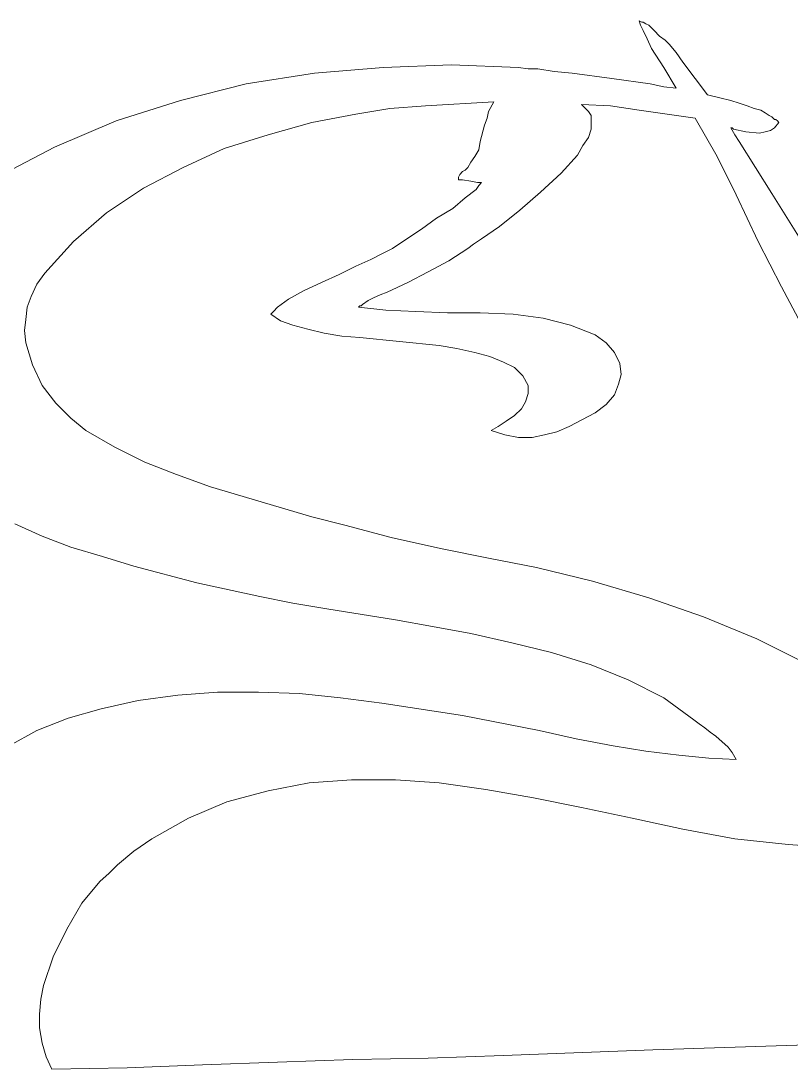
# Model space of a CAD drawing. Header units: centimetres. Extents: x -51 to 51, y -37 to 37.
# Drawn here: x 5.99 to 20.86, y 1.4 to 21.63 of the extents above; entities that cross this region are included whole.
import ezdxf

# ---------------------------------------------------------------- set-up
doc = ezdxf.new("R2010")
doc.units = ezdxf.units.CM
doc.header["$MEASUREMENT"] = 0
doc.layers.add('Layer 1', color=7, linetype='Continuous')

msp = doc.modelspace()

# ---------------------------------------------------------------- linework, layer by layer
at = {"layer": 'Layer 1', "lineweight": 9}
for points, knots in [([(18.63804, 20.32973), (18.63804, 20.32973), (18.40012, 20.72628), (18.40012, 20.72628), (18.40012, 20.72628), (18.40012, 20.72628), (18.16219, 21.09639), (18.16219, 21.09639), (18.16219, 21.09639), (18.16219, 21.09639), (18.08288, 21.28145), (18.08288, 21.28145), (18.08288, 21.28145), (18.08288, 21.28145), (18.00357, 21.44006), (18.00357, 21.44006), (18.00357, 21.44006), (18.00357, 21.44006), (17.95069, 21.54581), (17.95069, 21.54581), (17.95069, 21.54581), (17.95069, 21.54581), (17.92426, 21.62512), (17.92426, 21.62512)], [0, 0, 0, 0, 0.14285714, 0.14285714, 0.14285714, 0.14285714, 0.28571429, 0.28571429, 0.28571429, 0.28571429, 0.42857143, 0.42857143, 0.42857143, 0.42857143, 0.57142857, 0.57142857, 0.57142857, 0.57142857, 0.71428571, 0.71428571, 0.71428571, 0.71428571, 1, 1, 1, 1]), ([(17.92426, 21.62512), (17.92426, 21.62512), (17.97713, 21.59868), (17.97713, 21.59868), (17.97713, 21.59868), (17.97713, 21.59868), (18.00357, 21.59868), (18.00357, 21.59868)], [0, 0, 0, 0, 0.33333333, 0.33333333, 0.33333333, 0.33333333, 1, 1, 1, 1]), ([(18.00357, 21.59868), (18.00357, 21.59868), (18.05644, 21.57225), (18.05644, 21.57225), (18.05644, 21.57225), (18.05644, 21.57225), (18.10931, 21.54581), (18.10931, 21.54581)], [0, 0, 0, 0, 0.33333333, 0.33333333, 0.33333333, 0.33333333, 1, 1, 1, 1]), ([(18.10931, 21.54581), (18.10931, 21.54581), (18.21506, 21.44006), (18.21506, 21.44006), (18.21506, 21.44006), (18.21506, 21.44006), (18.32081, 21.33432), (18.32081, 21.33432)], [0, 0, 0, 0, 0.33333333, 0.33333333, 0.33333333, 0.33333333, 1, 1, 1, 1]), ([(18.32081, 21.33432), (18.32081, 21.33432), (18.42655, 21.25501), (18.42655, 21.25501), (18.42655, 21.25501), (18.42655, 21.25501), (18.50586, 21.1757), (18.50586, 21.1757)], [0, 0, 0, 0, 0.33333333, 0.33333333, 0.33333333, 0.33333333, 1, 1, 1, 1]), ([(18.50586, 21.1757), (18.50586, 21.1757), (18.63804, 21.01708), (18.63804, 21.01708), (18.63804, 21.01708), (18.63804, 21.01708), (18.77023, 20.83203), (18.77023, 20.83203)], [0, 0, 0, 0, 0.33333333, 0.33333333, 0.33333333, 0.33333333, 1, 1, 1, 1]), ([(18.77023, 20.83203), (18.77023, 20.83203), (19.00815, 20.51479), (19.00815, 20.51479), (19.00815, 20.51479), (19.00815, 20.51479), (19.24608, 20.19755), (19.24608, 20.19755)], [0, 0, 0, 0, 0.33333333, 0.33333333, 0.33333333, 0.33333333, 1, 1, 1, 1]), ([(5.52555, 18.61136), (5.52555, 18.61136), (6.63588, 19.19296), (6.63588, 19.19296), (6.63588, 19.19296), (6.63588, 19.19296), (7.82552, 19.69526), (7.82552, 19.69526), (7.82552, 19.69526), (7.82552, 19.69526), (9.06804, 20.0918), (9.06804, 20.0918), (9.06804, 20.0918), (9.06804, 20.0918), (10.33699, 20.40904), (10.33699, 20.40904), (10.33699, 20.40904), (10.33699, 20.40904), (11.65881, 20.62053), (11.65881, 20.62053), (11.65881, 20.62053), (11.65881, 20.62053), (12.98064, 20.72628), (12.98064, 20.72628), (12.98064, 20.72628), (12.98064, 20.72628), (14.30246, 20.77915), (14.30246, 20.77915), (14.30246, 20.77915), (14.30246, 20.77915), (15.59785, 20.72628), (15.59785, 20.72628)], [0, 0, 0, 0, 0.11111111, 0.11111111, 0.11111111, 0.11111111, 0.22222222, 0.22222222, 0.22222222, 0.22222222, 0.33333333, 0.33333333, 0.33333333, 0.33333333, 0.44444444, 0.44444444, 0.44444444, 0.44444444, 0.55555556, 0.55555556, 0.55555556, 0.55555556, 0.66666667, 0.66666667, 0.66666667, 0.66666667, 0.77777778, 0.77777778, 0.77777778, 0.77777778, 1, 1, 1, 1]), ([(15.59785, 20.72628), (15.59785, 20.72628), (15.7829, 20.69984), (15.7829, 20.69984), (15.7829, 20.69984), (15.7829, 20.69984), (15.96796, 20.69984), (15.96796, 20.69984)], [0, 0, 0, 0, 0.33333333, 0.33333333, 0.33333333, 0.33333333, 1, 1, 1, 1]), ([(15.96796, 20.69984), (15.96796, 20.69984), (16.2852, 20.64697), (16.2852, 20.64697), (16.2852, 20.64697), (16.2852, 20.64697), (16.62887, 20.62053), (16.62887, 20.62053)], [0, 0, 0, 0, 0.33333333, 0.33333333, 0.33333333, 0.33333333, 1, 1, 1, 1]), ([(16.62887, 20.62053), (16.62887, 20.62053), (17.39553, 20.51479), (17.39553, 20.51479), (17.39553, 20.51479), (17.39553, 20.51479), (18.13575, 20.40904), (18.13575, 20.40904)], [0, 0, 0, 0, 0.33333333, 0.33333333, 0.33333333, 0.33333333, 1, 1, 1, 1]), ([(18.13575, 20.40904), (18.13575, 20.40904), (18.40012, 20.35617), (18.40012, 20.35617), (18.40012, 20.35617), (18.40012, 20.35617), (18.63804, 20.32973), (18.63804, 20.32973)], [0, 0, 0, 0, 0.33333333, 0.33333333, 0.33333333, 0.33333333, 1, 1, 1, 1]), ([(15.12199, 20.06537), (15.12199, 20.06537), (13.80017, 19.98606), (13.80017, 19.98606), (13.80017, 19.98606), (13.80017, 19.98606), (13.11282, 19.93318), (13.11282, 19.93318), (13.11282, 19.93318), (13.11282, 19.93318), (12.45191, 19.82744), (12.45191, 19.82744)], [0, 0, 0, 0, 0.25, 0.25, 0.25, 0.25, 0.5, 0.5, 0.5, 0.5, 1, 1, 1, 1]), ([(14.93694, 19.61595), (14.93694, 19.61595), (14.98981, 19.74813), (14.98981, 19.74813), (14.98981, 19.74813), (14.98981, 19.74813), (15.01625, 19.88031), (15.01625, 19.88031), (15.01625, 19.88031), (15.01625, 19.88031), (15.12199, 20.06537), (15.12199, 20.06537)], [0, 0, 0, 0, 0.25, 0.25, 0.25, 0.25, 0.5, 0.5, 0.5, 0.5, 1, 1, 1, 1]), ([(19.24608, 20.19755), (19.24608, 20.19755), (19.48401, 20.14468), (19.48401, 20.14468), (19.48401, 20.14468), (19.48401, 20.14468), (19.6955, 20.0918), (19.6955, 20.0918)], [0, 0, 0, 0, 0.33333333, 0.33333333, 0.33333333, 0.33333333, 1, 1, 1, 1]), ([(19.6955, 20.0918), (19.6955, 20.0918), (19.85412, 20.03893), (19.85412, 20.03893), (19.85412, 20.03893), (19.85412, 20.03893), (20.01274, 19.98606), (20.01274, 19.98606)], [0, 0, 0, 0, 0.33333333, 0.33333333, 0.33333333, 0.33333333, 1, 1, 1, 1]), ([(12.45191, 19.82744), (12.45191, 19.82744), (11.60594, 19.66882), (11.60594, 19.66882), (11.60594, 19.66882), (11.60594, 19.66882), (10.75997, 19.43089), (10.75997, 19.43089), (10.75997, 19.43089), (10.75997, 19.43089), (9.914, 19.16653), (9.914, 19.16653), (9.914, 19.16653), (9.914, 19.16653), (9.12091, 18.79642), (9.12091, 18.79642), (9.12091, 18.79642), (9.12091, 18.79642), (8.35425, 18.39987), (8.35425, 18.39987), (8.35425, 18.39987), (8.35425, 18.39987), (7.64047, 17.92401), (7.64047, 17.92401), (7.64047, 17.92401), (7.64047, 17.92401), (7.00599, 17.36885), (7.00599, 17.36885), (7.00599, 17.36885), (7.00599, 17.36885), (6.45083, 16.76081), (6.45083, 16.76081)], [0, 0, 0, 0, 0.11111111, 0.11111111, 0.11111111, 0.11111111, 0.22222222, 0.22222222, 0.22222222, 0.22222222, 0.33333333, 0.33333333, 0.33333333, 0.33333333, 0.44444444, 0.44444444, 0.44444444, 0.44444444, 0.55555556, 0.55555556, 0.55555556, 0.55555556, 0.66666667, 0.66666667, 0.66666667, 0.66666667, 0.77777778, 0.77777778, 0.77777778, 0.77777778, 1, 1, 1, 1]), ([(19.00815, 19.74813), (19.00815, 19.74813), (17.92426, 19.90675), (17.92426, 19.90675), (17.92426, 19.90675), (17.92426, 19.90675), (17.36909, 19.98606), (17.36909, 19.98606), (17.36909, 19.98606), (17.36909, 19.98606), (16.81393, 20.01249), (16.81393, 20.01249)], [0, 0, 0, 0, 0.25, 0.25, 0.25, 0.25, 0.5, 0.5, 0.5, 0.5, 1, 1, 1, 1]), ([(16.81393, 20.01249), (16.81393, 20.01249), (16.94611, 19.88031), (16.94611, 19.88031), (16.94611, 19.88031), (16.94611, 19.88031), (16.99898, 19.801), (16.99898, 19.801), (16.99898, 19.801), (16.99898, 19.801), (16.99898, 19.66882), (16.99898, 19.66882)], [0, 0, 0, 0, 0.25, 0.25, 0.25, 0.25, 0.5, 0.5, 0.5, 0.5, 1, 1, 1, 1]), ([(20.01274, 19.98606), (20.01274, 19.98606), (20.14492, 19.93318), (20.14492, 19.93318), (20.14492, 19.93318), (20.14492, 19.93318), (20.27711, 19.90675), (20.27711, 19.90675)], [0, 0, 0, 0, 0.33333333, 0.33333333, 0.33333333, 0.33333333, 1, 1, 1, 1]), ([(20.27711, 19.90675), (20.27711, 19.90675), (20.35641, 19.85388), (20.35641, 19.85388), (20.35641, 19.85388), (20.35641, 19.85388), (20.43572, 19.801), (20.43572, 19.801)], [0, 0, 0, 0, 0.33333333, 0.33333333, 0.33333333, 0.33333333, 1, 1, 1, 1]), ([(16.99898, 19.66882), (16.99898, 19.66882), (16.99898, 19.53664), (16.99898, 19.53664), (16.99898, 19.53664), (16.99898, 19.53664), (16.94611, 19.37802), (16.94611, 19.37802), (16.94611, 19.37802), (16.94611, 19.37802), (16.84036, 19.2194), (16.84036, 19.2194), (16.84036, 19.2194), (16.84036, 19.2194), (16.73462, 19.03434), (16.73462, 19.03434), (16.73462, 19.03434), (16.73462, 19.03434), (16.41738, 18.69067), (16.41738, 18.69067), (16.41738, 18.69067), (16.41738, 18.69067), (16.02083, 18.32056), (16.02083, 18.32056), (16.02083, 18.32056), (16.02083, 18.32056), (15.62428, 17.97689), (15.62428, 17.97689), (15.62428, 17.97689), (15.62428, 17.97689), (15.22774, 17.65965), (15.22774, 17.65965), (15.22774, 17.65965), (15.22774, 17.65965), (14.88406, 17.42172), (14.88406, 17.42172), (14.88406, 17.42172), (14.88406, 17.42172), (14.72544, 17.31597), (14.72544, 17.31597), (14.72544, 17.31597), (14.72544, 17.31597), (14.6197, 17.23666), (14.6197, 17.23666)], [0, 0, 0, 0, 0.08333333, 0.08333333, 0.08333333, 0.08333333, 0.16666667, 0.16666667, 0.16666667, 0.16666667, 0.25, 0.25, 0.25, 0.25, 0.33333333, 0.33333333, 0.33333333, 0.33333333, 0.41666667, 0.41666667, 0.41666667, 0.41666667, 0.5, 0.5, 0.5, 0.5, 0.58333333, 0.58333333, 0.58333333, 0.58333333, 0.66666667, 0.66666667, 0.66666667, 0.66666667, 0.75, 0.75, 0.75, 0.75, 0.83333333, 0.83333333, 0.83333333, 0.83333333, 1, 1, 1, 1]), ([(19.80125, 18.26769), (19.80125, 18.26769), (19.43114, 19.00791), (19.43114, 19.00791), (19.43114, 19.00791), (19.43114, 19.00791), (19.00815, 19.74813), (19.00815, 19.74813)], [0, 0, 0, 0, 0.33333333, 0.33333333, 0.33333333, 0.33333333, 1, 1, 1, 1]), ([(20.62078, 19.66882), (20.62078, 19.66882), (20.54147, 19.56307), (20.54147, 19.56307), (20.54147, 19.56307), (20.54147, 19.56307), (20.46216, 19.5102), (20.46216, 19.5102), (20.46216, 19.5102), (20.46216, 19.5102), (20.35641, 19.48376), (20.35641, 19.48376), (20.35641, 19.48376), (20.35641, 19.48376), (20.25067, 19.45733), (20.25067, 19.45733), (20.25067, 19.45733), (20.25067, 19.45733), (19.9863, 19.48376), (19.9863, 19.48376), (19.9863, 19.48376), (19.9863, 19.48376), (19.74838, 19.53664), (19.74838, 19.53664)], [0, 0, 0, 0, 0.14285714, 0.14285714, 0.14285714, 0.14285714, 0.28571429, 0.28571429, 0.28571429, 0.28571429, 0.42857143, 0.42857143, 0.42857143, 0.42857143, 0.57142857, 0.57142857, 0.57142857, 0.57142857, 0.71428571, 0.71428571, 0.71428571, 0.71428571, 1, 1, 1, 1]), ([(20.43572, 19.801), (20.43572, 19.801), (20.4886, 19.77457), (20.4886, 19.77457), (20.4886, 19.77457), (20.4886, 19.77457), (20.51503, 19.74813), (20.51503, 19.74813)], [0, 0, 0, 0, 0.33333333, 0.33333333, 0.33333333, 0.33333333, 1, 1, 1, 1]), ([(20.51503, 19.74813), (20.51503, 19.74813), (20.54147, 19.72169), (20.54147, 19.72169), (20.54147, 19.72169), (20.54147, 19.72169), (20.56791, 19.72169), (20.56791, 19.72169)], [0, 0, 0, 0, 0.33333333, 0.33333333, 0.33333333, 0.33333333, 1, 1, 1, 1]), ([(20.56791, 19.72169), (20.56791, 19.72169), (20.59434, 19.69526), (20.59434, 19.69526), (20.59434, 19.69526), (20.59434, 19.69526), (20.62078, 19.66882), (20.62078, 19.66882)], [0, 0, 0, 0, 0.33333333, 0.33333333, 0.33333333, 0.33333333, 1, 1, 1, 1]), ([(14.75188, 19.00791), (14.75188, 19.00791), (14.83119, 19.14009), (14.83119, 19.14009), (14.83119, 19.14009), (14.83119, 19.14009), (14.85763, 19.29871), (14.85763, 19.29871), (14.85763, 19.29871), (14.85763, 19.29871), (14.93694, 19.61595), (14.93694, 19.61595)], [0, 0, 0, 0, 0.25, 0.25, 0.25, 0.25, 0.5, 0.5, 0.5, 0.5, 1, 1, 1, 1]), ([(19.74838, 19.53664), (19.74838, 19.53664), (19.72194, 19.56307), (19.72194, 19.56307), (19.72194, 19.56307), (19.72194, 19.56307), (19.6955, 19.56307), (19.6955, 19.56307)], [0, 0, 0, 0, 0.33333333, 0.33333333, 0.33333333, 0.33333333, 1, 1, 1, 1]), ([(19.6955, 19.56307), (19.6955, 19.56307), (19.77481, 19.43089), (19.77481, 19.43089), (19.77481, 19.43089), (19.77481, 19.43089), (19.85412, 19.29871), (19.85412, 19.29871)], [0, 0, 0, 0, 0.33333333, 0.33333333, 0.33333333, 0.33333333, 1, 1, 1, 1]), ([(19.85412, 19.29871), (19.85412, 19.29871), (20.4886, 18.29412), (20.4886, 18.29412), (20.4886, 18.29412), (20.4886, 18.29412), (21.09664, 17.31597), (21.09664, 17.31597)], [0, 0, 0, 0, 0.33333333, 0.33333333, 0.33333333, 0.33333333, 1, 1, 1, 1]), ([(14.43464, 18.55849), (14.43464, 18.55849), (14.43464, 18.61136), (14.43464, 18.61136), (14.43464, 18.61136), (14.43464, 18.61136), (14.46108, 18.66423), (14.46108, 18.66423), (14.46108, 18.66423), (14.46108, 18.66423), (14.51395, 18.71711), (14.51395, 18.71711), (14.51395, 18.71711), (14.51395, 18.71711), (14.56683, 18.74354), (14.56683, 18.74354), (14.56683, 18.74354), (14.56683, 18.74354), (14.6197, 18.79642), (14.6197, 18.79642), (14.6197, 18.79642), (14.6197, 18.79642), (14.67257, 18.90216), (14.67257, 18.90216), (14.67257, 18.90216), (14.67257, 18.90216), (14.75188, 19.00791), (14.75188, 19.00791)], [0, 0, 0, 0, 0.125, 0.125, 0.125, 0.125, 0.25, 0.25, 0.25, 0.25, 0.375, 0.375, 0.375, 0.375, 0.5, 0.5, 0.5, 0.5, 0.625, 0.625, 0.625, 0.625, 0.75, 0.75, 0.75, 0.75, 1, 1, 1, 1]), ([(12.9542, 17.13092), (12.9542, 17.13092), (13.16569, 17.23666), (13.16569, 17.23666), (13.16569, 17.23666), (13.16569, 17.23666), (13.40362, 17.39528), (13.40362, 17.39528), (13.40362, 17.39528), (13.40362, 17.39528), (13.72086, 17.60677), (13.72086, 17.60677), (13.72086, 17.60677), (13.72086, 17.60677), (14.01166, 17.81827), (14.01166, 17.81827), (14.01166, 17.81827), (14.01166, 17.81827), (14.3289, 18.00332), (14.3289, 18.00332), (14.3289, 18.00332), (14.3289, 18.00332), (14.56683, 18.21481), (14.56683, 18.21481), (14.56683, 18.21481), (14.56683, 18.21481), (14.77832, 18.37343), (14.77832, 18.37343), (14.77832, 18.37343), (14.77832, 18.37343), (14.83119, 18.45274), (14.83119, 18.45274), (14.83119, 18.45274), (14.83119, 18.45274), (14.88406, 18.50561), (14.88406, 18.50561)], [0, 0, 0, 0, 0.1, 0.1, 0.1, 0.1, 0.2, 0.2, 0.2, 0.2, 0.3, 0.3, 0.3, 0.3, 0.4, 0.4, 0.4, 0.4, 0.5, 0.5, 0.5, 0.5, 0.6, 0.6, 0.6, 0.6, 0.7, 0.7, 0.7, 0.7, 0.8, 0.8, 0.8, 0.8, 1, 1, 1, 1]), ([(14.88406, 18.50561), (14.88406, 18.50561), (14.85763, 18.50561), (14.85763, 18.50561), (14.85763, 18.50561), (14.85763, 18.50561), (14.80475, 18.50561), (14.80475, 18.50561), (14.80475, 18.50561), (14.80475, 18.50561), (14.67257, 18.53205), (14.67257, 18.53205), (14.67257, 18.53205), (14.67257, 18.53205), (14.51395, 18.55849), (14.51395, 18.55849), (14.51395, 18.55849), (14.51395, 18.55849), (14.46108, 18.55849), (14.46108, 18.55849), (14.46108, 18.55849), (14.46108, 18.55849), (14.43464, 18.55849), (14.43464, 18.55849)], [0, 0, 0, 0, 0.14285714, 0.14285714, 0.14285714, 0.14285714, 0.28571429, 0.28571429, 0.28571429, 0.28571429, 0.42857143, 0.42857143, 0.42857143, 0.42857143, 0.57142857, 0.57142857, 0.57142857, 0.57142857, 0.71428571, 0.71428571, 0.71428571, 0.71428571, 1, 1, 1, 1]), ([(21.59893, 14.75163), (21.59893, 14.75163), (20.67365, 16.49644), (20.67365, 16.49644), (20.67365, 16.49644), (20.67365, 16.49644), (20.22423, 17.36885), (20.22423, 17.36885), (20.22423, 17.36885), (20.22423, 17.36885), (19.80125, 18.26769), (19.80125, 18.26769)], [0, 0, 0, 0, 0.25, 0.25, 0.25, 0.25, 0.5, 0.5, 0.5, 0.5, 1, 1, 1, 1]), ([(14.6197, 17.23666), (14.6197, 17.23666), (14.24959, 16.99874), (14.24959, 16.99874), (14.24959, 16.99874), (14.24959, 16.99874), (13.85304, 16.78724), (13.85304, 16.78724), (13.85304, 16.78724), (13.85304, 16.78724), (13.45649, 16.57575), (13.45649, 16.57575), (13.45649, 16.57575), (13.45649, 16.57575), (13.05995, 16.3907), (13.05995, 16.3907)], [0, 0, 0, 0, 0.2, 0.2, 0.2, 0.2, 0.4, 0.4, 0.4, 0.4, 0.6, 0.6, 0.6, 0.6, 1, 1, 1, 1]), ([(10.81284, 15.96771), (10.81284, 15.96771), (10.86572, 16.02059), (10.86572, 16.02059), (10.86572, 16.02059), (10.86572, 16.02059), (10.94503, 16.09989), (10.94503, 16.09989), (10.94503, 16.09989), (10.94503, 16.09989), (11.15652, 16.25851), (11.15652, 16.25851), (11.15652, 16.25851), (11.15652, 16.25851), (11.44732, 16.41713), (11.44732, 16.41713), (11.44732, 16.41713), (11.44732, 16.41713), (11.79099, 16.57575), (11.79099, 16.57575), (11.79099, 16.57575), (11.79099, 16.57575), (12.13467, 16.73437), (12.13467, 16.73437), (12.13467, 16.73437), (12.13467, 16.73437), (12.45191, 16.89299), (12.45191, 16.89299), (12.45191, 16.89299), (12.45191, 16.89299), (12.74271, 17.02517), (12.74271, 17.02517), (12.74271, 17.02517), (12.74271, 17.02517), (12.9542, 17.13092), (12.9542, 17.13092)], [0, 0, 0, 0, 0.1, 0.1, 0.1, 0.1, 0.2, 0.2, 0.2, 0.2, 0.3, 0.3, 0.3, 0.3, 0.4, 0.4, 0.4, 0.4, 0.5, 0.5, 0.5, 0.5, 0.6, 0.6, 0.6, 0.6, 0.7, 0.7, 0.7, 0.7, 0.8, 0.8, 0.8, 0.8, 1, 1, 1, 1]), ([(6.45083, 16.76081), (6.45083, 16.76081), (6.29221, 16.54932), (6.29221, 16.54932), (6.29221, 16.54932), (6.29221, 16.54932), (6.18646, 16.31139), (6.18646, 16.31139), (6.18646, 16.31139), (6.18646, 16.31139), (6.10715, 16.09989), (6.10715, 16.09989), (6.10715, 16.09989), (6.10715, 16.09989), (6.08071, 15.86197), (6.08071, 15.86197), (6.08071, 15.86197), (6.08071, 15.86197), (6.05428, 15.65047), (6.05428, 15.65047), (6.05428, 15.65047), (6.05428, 15.65047), (6.08071, 15.41255), (6.08071, 15.41255), (6.08071, 15.41255), (6.08071, 15.41255), (6.2129, 14.98956), (6.2129, 14.98956), (6.2129, 14.98956), (6.2129, 14.98956), (6.39795, 14.59302), (6.39795, 14.59302), (6.39795, 14.59302), (6.39795, 14.59302), (6.66232, 14.24934), (6.66232, 14.24934), (6.66232, 14.24934), (6.66232, 14.24934), (6.95312, 13.95854), (6.95312, 13.95854), (6.95312, 13.95854), (6.95312, 13.95854), (7.24392, 13.72061), (7.24392, 13.72061)], [0, 0, 0, 0, 0.08333333, 0.08333333, 0.08333333, 0.08333333, 0.16666667, 0.16666667, 0.16666667, 0.16666667, 0.25, 0.25, 0.25, 0.25, 0.33333333, 0.33333333, 0.33333333, 0.33333333, 0.41666667, 0.41666667, 0.41666667, 0.41666667, 0.5, 0.5, 0.5, 0.5, 0.58333333, 0.58333333, 0.58333333, 0.58333333, 0.66666667, 0.66666667, 0.66666667, 0.66666667, 0.75, 0.75, 0.75, 0.75, 0.83333333, 0.83333333, 0.83333333, 0.83333333, 1, 1, 1, 1]), ([(13.05995, 16.3907), (13.05995, 16.3907), (12.92776, 16.33782), (12.92776, 16.33782), (12.92776, 16.33782), (12.92776, 16.33782), (12.79558, 16.28495), (12.79558, 16.28495), (12.79558, 16.28495), (12.79558, 16.28495), (12.68983, 16.23208), (12.68983, 16.23208), (12.68983, 16.23208), (12.68983, 16.23208), (12.58409, 16.15277), (12.58409, 16.15277)], [0, 0, 0, 0, 0.2, 0.2, 0.2, 0.2, 0.4, 0.4, 0.4, 0.4, 0.6, 0.6, 0.6, 0.6, 1, 1, 1, 1]), ([(12.55765, 16.12633), (12.55765, 16.12633), (12.53122, 16.12633), (12.53122, 16.12633), (12.53122, 16.12633), (12.53122, 16.12633), (12.50478, 16.09989), (12.50478, 16.09989)], [0, 0, 0, 0, 0.33333333, 0.33333333, 0.33333333, 0.33333333, 1, 1, 1, 1]), ([(12.50478, 16.09989), (12.50478, 16.09989), (13.03351, 16.04702), (13.03351, 16.04702), (13.03351, 16.04702), (13.03351, 16.04702), (13.61511, 16.02059), (13.61511, 16.02059), (13.61511, 16.02059), (13.61511, 16.02059), (14.22315, 15.99415), (14.22315, 15.99415), (14.22315, 15.99415), (14.22315, 15.99415), (14.85763, 15.99415), (14.85763, 15.99415), (14.85763, 15.99415), (14.85763, 15.99415), (15.4921, 15.96771), (15.4921, 15.96771), (15.4921, 15.96771), (15.4921, 15.96771), (16.0737, 15.8884), (16.0737, 15.8884), (16.0737, 15.8884), (16.0737, 15.8884), (16.60243, 15.75622), (16.60243, 15.75622), (16.60243, 15.75622), (16.60243, 15.75622), (17.07829, 15.57117), (17.07829, 15.57117)], [0, 0, 0, 0, 0.11111111, 0.11111111, 0.11111111, 0.11111111, 0.22222222, 0.22222222, 0.22222222, 0.22222222, 0.33333333, 0.33333333, 0.33333333, 0.33333333, 0.44444444, 0.44444444, 0.44444444, 0.44444444, 0.55555556, 0.55555556, 0.55555556, 0.55555556, 0.66666667, 0.66666667, 0.66666667, 0.66666667, 0.77777778, 0.77777778, 0.77777778, 0.77777778, 1, 1, 1, 1]), ([(12.58409, 16.15277), (12.58409, 16.15277), (12.55765, 16.12633), (12.55765, 16.12633), (12.55765, 16.12633), (12.55765, 16.12633), (12.55765, 16.12633), (12.55765, 16.12633)], [0, 0, 0, 0, 0.33333333, 0.33333333, 0.33333333, 0.33333333, 1, 1, 1, 1]), ([(15.67716, 14.77807), (15.67716, 14.77807), (15.51854, 14.93669), (15.51854, 14.93669), (15.51854, 14.93669), (15.51854, 14.93669), (15.30705, 15.04244), (15.30705, 15.04244), (15.30705, 15.04244), (15.30705, 15.04244), (15.04268, 15.14818), (15.04268, 15.14818), (15.04268, 15.14818), (15.04268, 15.14818), (14.75188, 15.22749), (14.75188, 15.22749), (14.75188, 15.22749), (14.75188, 15.22749), (14.40821, 15.3068), (14.40821, 15.3068), (14.40821, 15.3068), (14.40821, 15.3068), (14.06453, 15.35967), (14.06453, 15.35967), (14.06453, 15.35967), (14.06453, 15.35967), (13.29787, 15.43898), (13.29787, 15.43898), (13.29787, 15.43898), (13.29787, 15.43898), (12.53122, 15.51829), (12.53122, 15.51829), (12.53122, 15.51829), (12.53122, 15.51829), (12.18754, 15.54473), (12.18754, 15.54473), (12.18754, 15.54473), (12.18754, 15.54473), (11.84387, 15.5976), (11.84387, 15.5976), (11.84387, 15.5976), (11.84387, 15.5976), (11.52663, 15.67691), (11.52663, 15.67691), (11.52663, 15.67691), (11.52663, 15.67691), (11.23583, 15.75622), (11.23583, 15.75622), (11.23583, 15.75622), (11.23583, 15.75622), (10.9979, 15.83553), (10.9979, 15.83553), (10.9979, 15.83553), (10.9979, 15.83553), (10.81284, 15.96771), (10.81284, 15.96771)], [0, 0, 0, 0, 0.06666667, 0.06666667, 0.06666667, 0.06666667, 0.13333333, 0.13333333, 0.13333333, 0.13333333, 0.2, 0.2, 0.2, 0.2, 0.26666667, 0.26666667, 0.26666667, 0.26666667, 0.33333333, 0.33333333, 0.33333333, 0.33333333, 0.4, 0.4, 0.4, 0.4, 0.46666667, 0.46666667, 0.46666667, 0.46666667, 0.53333333, 0.53333333, 0.53333333, 0.53333333, 0.6, 0.6, 0.6, 0.6, 0.66666667, 0.66666667, 0.66666667, 0.66666667, 0.73333333, 0.73333333, 0.73333333, 0.73333333, 0.8, 0.8, 0.8, 0.8, 0.86666667, 0.86666667, 0.86666667, 0.86666667, 1, 1, 1, 1]), ([(17.07829, 15.57117), (17.07829, 15.57117), (17.28978, 15.41255), (17.28978, 15.41255), (17.28978, 15.41255), (17.28978, 15.41255), (17.4484, 15.22749), (17.4484, 15.22749), (17.4484, 15.22749), (17.4484, 15.22749), (17.55415, 15.016), (17.55415, 15.016), (17.55415, 15.016), (17.55415, 15.016), (17.58058, 14.80451), (17.58058, 14.80451), (17.58058, 14.80451), (17.58058, 14.80451), (17.52771, 14.61945), (17.52771, 14.61945), (17.52771, 14.61945), (17.52771, 14.61945), (17.4484, 14.40796), (17.4484, 14.40796), (17.4484, 14.40796), (17.4484, 14.40796), (17.28978, 14.2229), (17.28978, 14.2229), (17.28978, 14.2229), (17.28978, 14.2229), (17.07829, 14.06429), (17.07829, 14.06429)], [0, 0, 0, 0, 0.11111111, 0.11111111, 0.11111111, 0.11111111, 0.22222222, 0.22222222, 0.22222222, 0.22222222, 0.33333333, 0.33333333, 0.33333333, 0.33333333, 0.44444444, 0.44444444, 0.44444444, 0.44444444, 0.55555556, 0.55555556, 0.55555556, 0.55555556, 0.66666667, 0.66666667, 0.66666667, 0.66666667, 0.77777778, 0.77777778, 0.77777778, 0.77777778, 1, 1, 1, 1]), ([(15.06912, 13.72061), (15.06912, 13.72061), (15.2013, 13.79992), (15.2013, 13.79992), (15.2013, 13.79992), (15.2013, 13.79992), (15.35992, 13.90567), (15.35992, 13.90567), (15.35992, 13.90567), (15.35992, 13.90567), (15.51854, 14.01141), (15.51854, 14.01141), (15.51854, 14.01141), (15.51854, 14.01141), (15.65072, 14.1436), (15.65072, 14.1436), (15.65072, 14.1436), (15.65072, 14.1436), (15.73003, 14.27578), (15.73003, 14.27578), (15.73003, 14.27578), (15.73003, 14.27578), (15.7829, 14.4344), (15.7829, 14.4344), (15.7829, 14.4344), (15.7829, 14.4344), (15.7829, 14.59302), (15.7829, 14.59302), (15.7829, 14.59302), (15.7829, 14.59302), (15.67716, 14.77807), (15.67716, 14.77807)], [0, 0, 0, 0, 0.11111111, 0.11111111, 0.11111111, 0.11111111, 0.22222222, 0.22222222, 0.22222222, 0.22222222, 0.33333333, 0.33333333, 0.33333333, 0.33333333, 0.44444444, 0.44444444, 0.44444444, 0.44444444, 0.55555556, 0.55555556, 0.55555556, 0.55555556, 0.66666667, 0.66666667, 0.66666667, 0.66666667, 0.77777778, 0.77777778, 0.77777778, 0.77777778, 1, 1, 1, 1]), ([(17.07829, 14.06429), (17.07829, 14.06429), (16.576, 13.79992), (16.576, 13.79992), (16.576, 13.79992), (16.576, 13.79992), (16.33807, 13.69417), (16.33807, 13.69417), (16.33807, 13.69417), (16.33807, 13.69417), (16.10014, 13.6413), (16.10014, 13.6413), (16.10014, 13.6413), (16.10014, 13.6413), (15.86221, 13.58843), (15.86221, 13.58843), (15.86221, 13.58843), (15.86221, 13.58843), (15.59785, 13.58843), (15.59785, 13.58843), (15.59785, 13.58843), (15.59785, 13.58843), (15.33348, 13.6413), (15.33348, 13.6413), (15.33348, 13.6413), (15.33348, 13.6413), (15.06912, 13.72061), (15.06912, 13.72061)], [0, 0, 0, 0, 0.125, 0.125, 0.125, 0.125, 0.25, 0.25, 0.25, 0.25, 0.375, 0.375, 0.375, 0.375, 0.5, 0.5, 0.5, 0.5, 0.625, 0.625, 0.625, 0.625, 0.75, 0.75, 0.75, 0.75, 1, 1, 1, 1]), ([(7.24392, 13.72061), (7.24392, 13.72061), (7.79909, 13.40337), (7.79909, 13.40337), (7.79909, 13.40337), (7.79909, 13.40337), (8.38069, 13.11257), (8.38069, 13.11257), (8.38069, 13.11257), (8.38069, 13.11257), (8.98873, 12.87464), (8.98873, 12.87464), (8.98873, 12.87464), (8.98873, 12.87464), (9.64964, 12.63672), (9.64964, 12.63672), (9.64964, 12.63672), (9.64964, 12.63672), (10.97146, 12.24017), (10.97146, 12.24017), (10.97146, 12.24017), (10.97146, 12.24017), (11.60594, 12.05511), (11.60594, 12.05511), (11.60594, 12.05511), (11.60594, 12.05511), (12.24041, 11.89649), (12.24041, 11.89649)], [0, 0, 0, 0, 0.125, 0.125, 0.125, 0.125, 0.25, 0.25, 0.25, 0.25, 0.375, 0.375, 0.375, 0.375, 0.5, 0.5, 0.5, 0.5, 0.625, 0.625, 0.625, 0.625, 0.75, 0.75, 0.75, 0.75, 1, 1, 1, 1]), ([(10.60135, 10.5218), (10.60135, 10.5218), (9.38527, 10.78616), (9.38527, 10.78616), (9.38527, 10.78616), (9.38527, 10.78616), (8.1692, 11.1034), (8.1692, 11.1034), (8.1692, 11.1034), (8.1692, 11.1034), (7.56116, 11.28846), (7.56116, 11.28846), (7.56116, 11.28846), (7.56116, 11.28846), (6.95312, 11.47351), (6.95312, 11.47351), (6.95312, 11.47351), (6.95312, 11.47351), (6.39795, 11.685), (6.39795, 11.685), (6.39795, 11.685), (6.39795, 11.685), (5.86922, 11.92293), (5.86922, 11.92293)], [0, 0, 0, 0, 0.14285714, 0.14285714, 0.14285714, 0.14285714, 0.28571429, 0.28571429, 0.28571429, 0.28571429, 0.42857143, 0.42857143, 0.42857143, 0.42857143, 0.57142857, 0.57142857, 0.57142857, 0.57142857, 0.71428571, 0.71428571, 0.71428571, 0.71428571, 1, 1, 1, 1]), ([(12.24041, 11.89649), (12.24041, 11.89649), (13.13926, 11.65857), (13.13926, 11.65857), (13.13926, 11.65857), (13.13926, 11.65857), (14.09097, 11.44707), (14.09097, 11.44707), (14.09097, 11.44707), (14.09097, 11.44707), (15.01625, 11.26202), (15.01625, 11.26202), (15.01625, 11.26202), (15.01625, 11.26202), (15.94152, 11.07696), (15.94152, 11.07696)], [0, 0, 0, 0, 0.2, 0.2, 0.2, 0.2, 0.4, 0.4, 0.4, 0.4, 0.6, 0.6, 0.6, 0.6, 1, 1, 1, 1]), ([(15.94152, 11.07696), (15.94152, 11.07696), (17.02542, 10.8126), (17.02542, 10.8126), (17.02542, 10.8126), (17.02542, 10.8126), (18.10931, 10.49536), (18.10931, 10.49536), (18.10931, 10.49536), (18.10931, 10.49536), (19.16677, 10.12525), (19.16677, 10.12525), (19.16677, 10.12525), (19.16677, 10.12525), (20.1978, 9.70227), (20.1978, 9.70227), (20.1978, 9.70227), (20.1978, 9.70227), (21.14951, 9.22641), (21.14951, 9.22641), (21.14951, 9.22641), (21.14951, 9.22641), (22.07479, 8.69768), (22.07479, 8.69768), (22.07479, 8.69768), (22.07479, 8.69768), (22.89432, 8.08964), (22.89432, 8.08964), (22.89432, 8.08964), (22.89432, 8.08964), (23.66097, 7.42873), (23.66097, 7.42873)], [0, 0, 0, 0, 0.11111111, 0.11111111, 0.11111111, 0.11111111, 0.22222222, 0.22222222, 0.22222222, 0.22222222, 0.33333333, 0.33333333, 0.33333333, 0.33333333, 0.44444444, 0.44444444, 0.44444444, 0.44444444, 0.55555556, 0.55555556, 0.55555556, 0.55555556, 0.66666667, 0.66666667, 0.66666667, 0.66666667, 0.77777778, 0.77777778, 0.77777778, 0.77777778, 1, 1, 1, 1]), ([(13.21856, 10.07238), (13.21856, 10.07238), (11.89674, 10.28387), (11.89674, 10.28387), (11.89674, 10.28387), (11.89674, 10.28387), (11.23583, 10.38961), (11.23583, 10.38961), (11.23583, 10.38961), (11.23583, 10.38961), (10.60135, 10.5218), (10.60135, 10.5218)], [0, 0, 0, 0, 0.25, 0.25, 0.25, 0.25, 0.5, 0.5, 0.5, 0.5, 1, 1, 1, 1]), ([(18.98172, 8.14251), (18.98172, 8.14251), (18.40012, 8.5655), (18.40012, 8.5655), (18.40012, 8.5655), (18.40012, 8.5655), (17.71277, 8.90917), (17.71277, 8.90917), (17.71277, 8.90917), (17.71277, 8.90917), (16.99898, 9.19997), (16.99898, 9.19997), (16.99898, 9.19997), (16.99898, 9.19997), (16.23232, 9.4379), (16.23232, 9.4379), (16.23232, 9.4379), (16.23232, 9.4379), (15.46567, 9.62296), (15.46567, 9.62296), (15.46567, 9.62296), (15.46567, 9.62296), (14.67257, 9.80801), (14.67257, 9.80801), (14.67257, 9.80801), (14.67257, 9.80801), (13.93235, 9.94019), (13.93235, 9.94019), (13.93235, 9.94019), (13.93235, 9.94019), (13.21856, 10.07238), (13.21856, 10.07238)], [0, 0, 0, 0, 0.11111111, 0.11111111, 0.11111111, 0.11111111, 0.22222222, 0.22222222, 0.22222222, 0.22222222, 0.33333333, 0.33333333, 0.33333333, 0.33333333, 0.44444444, 0.44444444, 0.44444444, 0.44444444, 0.55555556, 0.55555556, 0.55555556, 0.55555556, 0.66666667, 0.66666667, 0.66666667, 0.66666667, 0.77777778, 0.77777778, 0.77777778, 0.77777778, 1, 1, 1, 1]), ([(4.01867, 6.26552), (4.01867, 6.26552), (4.38878, 6.63563), (4.38878, 6.63563), (4.38878, 6.63563), (4.38878, 6.63563), (4.81176, 7.00575), (4.81176, 7.00575), (4.81176, 7.00575), (4.81176, 7.00575), (5.26118, 7.34942), (5.26118, 7.34942), (5.26118, 7.34942), (5.26118, 7.34942), (5.76348, 7.64022), (5.76348, 7.64022), (5.76348, 7.64022), (5.76348, 7.64022), (6.29221, 7.93102), (6.29221, 7.93102), (6.29221, 7.93102), (6.29221, 7.93102), (6.90025, 8.16895), (6.90025, 8.16895), (6.90025, 8.16895), (6.90025, 8.16895), (7.53472, 8.35401), (7.53472, 8.35401), (7.53472, 8.35401), (7.53472, 8.35401), (8.24851, 8.51262), (8.24851, 8.51262)], [0, 0, 0, 0, 0.11111111, 0.11111111, 0.11111111, 0.11111111, 0.22222222, 0.22222222, 0.22222222, 0.22222222, 0.33333333, 0.33333333, 0.33333333, 0.33333333, 0.44444444, 0.44444444, 0.44444444, 0.44444444, 0.55555556, 0.55555556, 0.55555556, 0.55555556, 0.66666667, 0.66666667, 0.66666667, 0.66666667, 0.77777778, 0.77777778, 0.77777778, 0.77777778, 1, 1, 1, 1]), ([(8.24851, 8.51262), (8.24851, 8.51262), (9.01516, 8.61837), (9.01516, 8.61837), (9.01516, 8.61837), (9.01516, 8.61837), (9.78182, 8.67124), (9.78182, 8.67124), (9.78182, 8.67124), (9.78182, 8.67124), (10.57492, 8.67124), (10.57492, 8.67124), (10.57492, 8.67124), (10.57492, 8.67124), (11.36801, 8.64481), (11.36801, 8.64481), (11.36801, 8.64481), (11.36801, 8.64481), (12.16111, 8.5655), (12.16111, 8.5655), (12.16111, 8.5655), (12.16111, 8.5655), (12.9542, 8.45975), (12.9542, 8.45975), (12.9542, 8.45975), (12.9542, 8.45975), (14.51395, 8.22182), (14.51395, 8.22182), (14.51395, 8.22182), (14.51395, 8.22182), (15.9944, 7.93102), (15.9944, 7.93102), (15.9944, 7.93102), (15.9944, 7.93102), (16.70818, 7.7724), (16.70818, 7.7724), (16.70818, 7.7724), (16.70818, 7.7724), (17.42197, 7.64022), (17.42197, 7.64022), (17.42197, 7.64022), (17.42197, 7.64022), (18.05644, 7.53447), (18.05644, 7.53447), (18.05644, 7.53447), (18.05644, 7.53447), (18.69092, 7.45517), (18.69092, 7.45517), (18.69092, 7.45517), (18.69092, 7.45517), (19.27252, 7.40229), (19.27252, 7.40229), (19.27252, 7.40229), (19.27252, 7.40229), (19.80125, 7.37586), (19.80125, 7.37586)], [0, 0, 0, 0, 0.06666667, 0.06666667, 0.06666667, 0.06666667, 0.13333333, 0.13333333, 0.13333333, 0.13333333, 0.2, 0.2, 0.2, 0.2, 0.26666667, 0.26666667, 0.26666667, 0.26666667, 0.33333333, 0.33333333, 0.33333333, 0.33333333, 0.4, 0.4, 0.4, 0.4, 0.46666667, 0.46666667, 0.46666667, 0.46666667, 0.53333333, 0.53333333, 0.53333333, 0.53333333, 0.6, 0.6, 0.6, 0.6, 0.66666667, 0.66666667, 0.66666667, 0.66666667, 0.73333333, 0.73333333, 0.73333333, 0.73333333, 0.8, 0.8, 0.8, 0.8, 0.86666667, 0.86666667, 0.86666667, 0.86666667, 1, 1, 1, 1]), ([(19.4047, 7.82528), (19.4047, 7.82528), (19.29896, 7.90459), (19.29896, 7.90459), (19.29896, 7.90459), (19.29896, 7.90459), (19.19321, 7.98389), (19.19321, 7.98389), (19.19321, 7.98389), (19.19321, 7.98389), (19.08746, 8.0632), (19.08746, 8.0632), (19.08746, 8.0632), (19.08746, 8.0632), (18.98172, 8.14251), (18.98172, 8.14251)], [0, 0, 0, 0, 0.2, 0.2, 0.2, 0.2, 0.4, 0.4, 0.4, 0.4, 0.6, 0.6, 0.6, 0.6, 1, 1, 1, 1]), ([(19.80125, 7.37586), (19.80125, 7.37586), (19.72194, 7.50804), (19.72194, 7.50804), (19.72194, 7.50804), (19.72194, 7.50804), (19.64263, 7.61378), (19.64263, 7.61378), (19.64263, 7.61378), (19.64263, 7.61378), (19.4047, 7.82528), (19.4047, 7.82528)], [0, 0, 0, 0, 0.25, 0.25, 0.25, 0.25, 0.5, 0.5, 0.5, 0.5, 1, 1, 1, 1]), ([(14.06453, 6.92644), (14.06453, 6.92644), (13.21856, 6.97931), (13.21856, 6.97931), (13.21856, 6.97931), (13.21856, 6.97931), (12.3726, 6.97931), (12.3726, 6.97931), (12.3726, 6.97931), (12.3726, 6.97931), (11.55307, 6.92644), (11.55307, 6.92644), (11.55307, 6.92644), (11.55307, 6.92644), (10.75997, 6.76782), (10.75997, 6.76782), (10.75997, 6.76782), (10.75997, 6.76782), (9.96688, 6.55632), (9.96688, 6.55632), (9.96688, 6.55632), (9.96688, 6.55632), (9.22666, 6.23909), (9.22666, 6.23909), (9.22666, 6.23909), (9.22666, 6.23909), (8.51287, 5.84254), (8.51287, 5.84254), (8.51287, 5.84254), (8.51287, 5.84254), (8.1692, 5.60461), (8.1692, 5.60461), (8.1692, 5.60461), (8.1692, 5.60461), (7.85196, 5.34025), (7.85196, 5.34025)], [0, 0, 0, 0, 0.1, 0.1, 0.1, 0.1, 0.2, 0.2, 0.2, 0.2, 0.3, 0.3, 0.3, 0.3, 0.4, 0.4, 0.4, 0.4, 0.5, 0.5, 0.5, 0.5, 0.6, 0.6, 0.6, 0.6, 0.7, 0.7, 0.7, 0.7, 0.8, 0.8, 0.8, 0.8, 1, 1, 1, 1]), ([(21.88973, 5.65748), (21.88973, 5.65748), (20.80583, 5.73679), (20.80583, 5.73679), (20.80583, 5.73679), (20.80583, 5.73679), (19.77481, 5.84254), (19.77481, 5.84254), (19.77481, 5.84254), (19.77481, 5.84254), (18.77023, 6.0276), (18.77023, 6.0276), (18.77023, 6.0276), (18.77023, 6.0276), (17.79208, 6.23909), (17.79208, 6.23909), (17.79208, 6.23909), (17.79208, 6.23909), (16.81393, 6.45058), (16.81393, 6.45058), (16.81393, 6.45058), (16.81393, 6.45058), (15.88865, 6.63563), (15.88865, 6.63563), (15.88865, 6.63563), (15.88865, 6.63563), (14.96337, 6.79425), (14.96337, 6.79425), (14.96337, 6.79425), (14.96337, 6.79425), (14.06453, 6.92644), (14.06453, 6.92644)], [0, 0, 0, 0, 0.11111111, 0.11111111, 0.11111111, 0.11111111, 0.22222222, 0.22222222, 0.22222222, 0.22222222, 0.33333333, 0.33333333, 0.33333333, 0.33333333, 0.44444444, 0.44444444, 0.44444444, 0.44444444, 0.55555556, 0.55555556, 0.55555556, 0.55555556, 0.66666667, 0.66666667, 0.66666667, 0.66666667, 0.77777778, 0.77777778, 0.77777778, 0.77777778, 1, 1, 1, 1]), ([(7.85196, 5.34025), (7.85196, 5.34025), (7.69334, 5.18163), (7.69334, 5.18163), (7.69334, 5.18163), (7.69334, 5.18163), (7.50828, 5.02301), (7.50828, 5.02301), (7.50828, 5.02301), (7.50828, 5.02301), (7.16461, 4.60003), (7.16461, 4.60003), (7.16461, 4.60003), (7.16461, 4.60003), (6.87381, 4.09773), (6.87381, 4.09773), (6.87381, 4.09773), (6.87381, 4.09773), (6.60944, 3.569), (6.60944, 3.569), (6.60944, 3.569), (6.60944, 3.569), (6.42439, 3.01384), (6.42439, 3.01384), (6.42439, 3.01384), (6.42439, 3.01384), (6.37152, 2.74947), (6.37152, 2.74947), (6.37152, 2.74947), (6.37152, 2.74947), (6.34508, 2.45867), (6.34508, 2.45867), (6.34508, 2.45867), (6.34508, 2.45867), (6.34508, 2.19431), (6.34508, 2.19431), (6.34508, 2.19431), (6.34508, 2.19431), (6.39795, 1.9035), (6.39795, 1.9035), (6.39795, 1.9035), (6.39795, 1.9035), (6.47726, 1.63914), (6.47726, 1.63914), (6.47726, 1.63914), (6.47726, 1.63914), (6.58301, 1.40121), (6.58301, 1.40121)], [0, 0, 0, 0, 0.07692308, 0.07692308, 0.07692308, 0.07692308, 0.15384615, 0.15384615, 0.15384615, 0.15384615, 0.23076923, 0.23076923, 0.23076923, 0.23076923, 0.30769231, 0.30769231, 0.30769231, 0.30769231, 0.38461538, 0.38461538, 0.38461538, 0.38461538, 0.46153846, 0.46153846, 0.46153846, 0.46153846, 0.53846154, 0.53846154, 0.53846154, 0.53846154, 0.61538462, 0.61538462, 0.61538462, 0.61538462, 0.69230769, 0.69230769, 0.69230769, 0.69230769, 0.76923077, 0.76923077, 0.76923077, 0.76923077, 0.84615385, 0.84615385, 0.84615385, 0.84615385, 1, 1, 1, 1]), ([(18.18862, 1.77132), (18.18862, 1.77132), (23.95178, 1.95638), (23.95178, 1.95638), (23.95178, 1.95638), (23.95178, 1.95638), (26.85979, 2.03569), (26.85979, 2.03569), (26.85979, 2.03569), (26.85979, 2.03569), (29.71493, 2.16787), (29.71493, 2.16787)], [0, 0, 0, 0, 0.25, 0.25, 0.25, 0.25, 0.5, 0.5, 0.5, 0.5, 1, 1, 1, 1]), ([(12.39903, 1.58627), (12.39903, 1.58627), (13.85304, 1.6127), (13.85304, 1.6127), (13.85304, 1.6127), (13.85304, 1.6127), (15.30705, 1.66558), (15.30705, 1.66558), (15.30705, 1.66558), (15.30705, 1.66558), (18.18862, 1.77132), (18.18862, 1.77132)], [0, 0, 0, 0, 0.25, 0.25, 0.25, 0.25, 0.5, 0.5, 0.5, 0.5, 1, 1, 1, 1]), ([(6.58301, 1.40121), (6.58301, 1.40121), (8.03701, 1.42765), (8.03701, 1.42765), (8.03701, 1.42765), (8.03701, 1.42765), (9.49102, 1.48052), (9.49102, 1.48052), (9.49102, 1.48052), (9.49102, 1.48052), (10.94503, 1.53339), (10.94503, 1.53339), (10.94503, 1.53339), (10.94503, 1.53339), (12.39903, 1.58627), (12.39903, 1.58627)], [0, 0, 0, 0, 0.2, 0.2, 0.2, 0.2, 0.4, 0.4, 0.4, 0.4, 0.6, 0.6, 0.6, 0.6, 1, 1, 1, 1])]:
    msp.add_open_spline(points, degree=3, knots=knots, dxfattribs=at)
msp.add_open_spline([(19.24608, 20.19755), (19.24608, 20.19755), (19.24608, 20.19755), (19.24608, 20.19755)], degree=3, dxfattribs=at)

doc.saveas('drawing.dxf')
